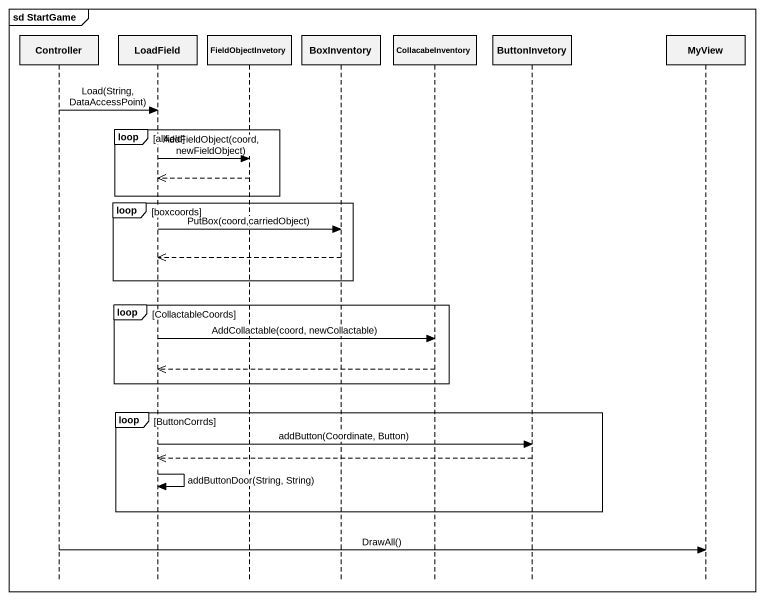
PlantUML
@startuml
mainframe sd StartGame
hide footbox
participant Controller
participant LoadField
participant FieldObjectInvetory
participant BoxInventory
participant CollacabeInventory
participant ButtonInvetory
participant MyView

Controller -> LoadField : Load(String, DataAccessPoint)
loop allfield
  LoadField -> FieldObjectInvetory : AddFieldObject(coord, newFieldObject)
  FieldObjectInvetory -->> LoadField
end
loop boxcoords
  LoadField -> BoxInventory : PutBox(coord,carriedObject)
  BoxInventory -->> LoadField
end
loop CollactableCoords
  LoadField -> CollacabeInventory : AddCollactable(coord, newCollactable)
  CollacabeInventory -->> LoadField
end
loop ButtonCorrds
  LoadField -> ButtonInvetory : addButton(Coordinate, Button)
  ButtonInvetory -->> LoadField
  LoadField -> LoadField : addButtonDoor(String, String)
end
Controller -> MyView : DrawAll()
@enduml
